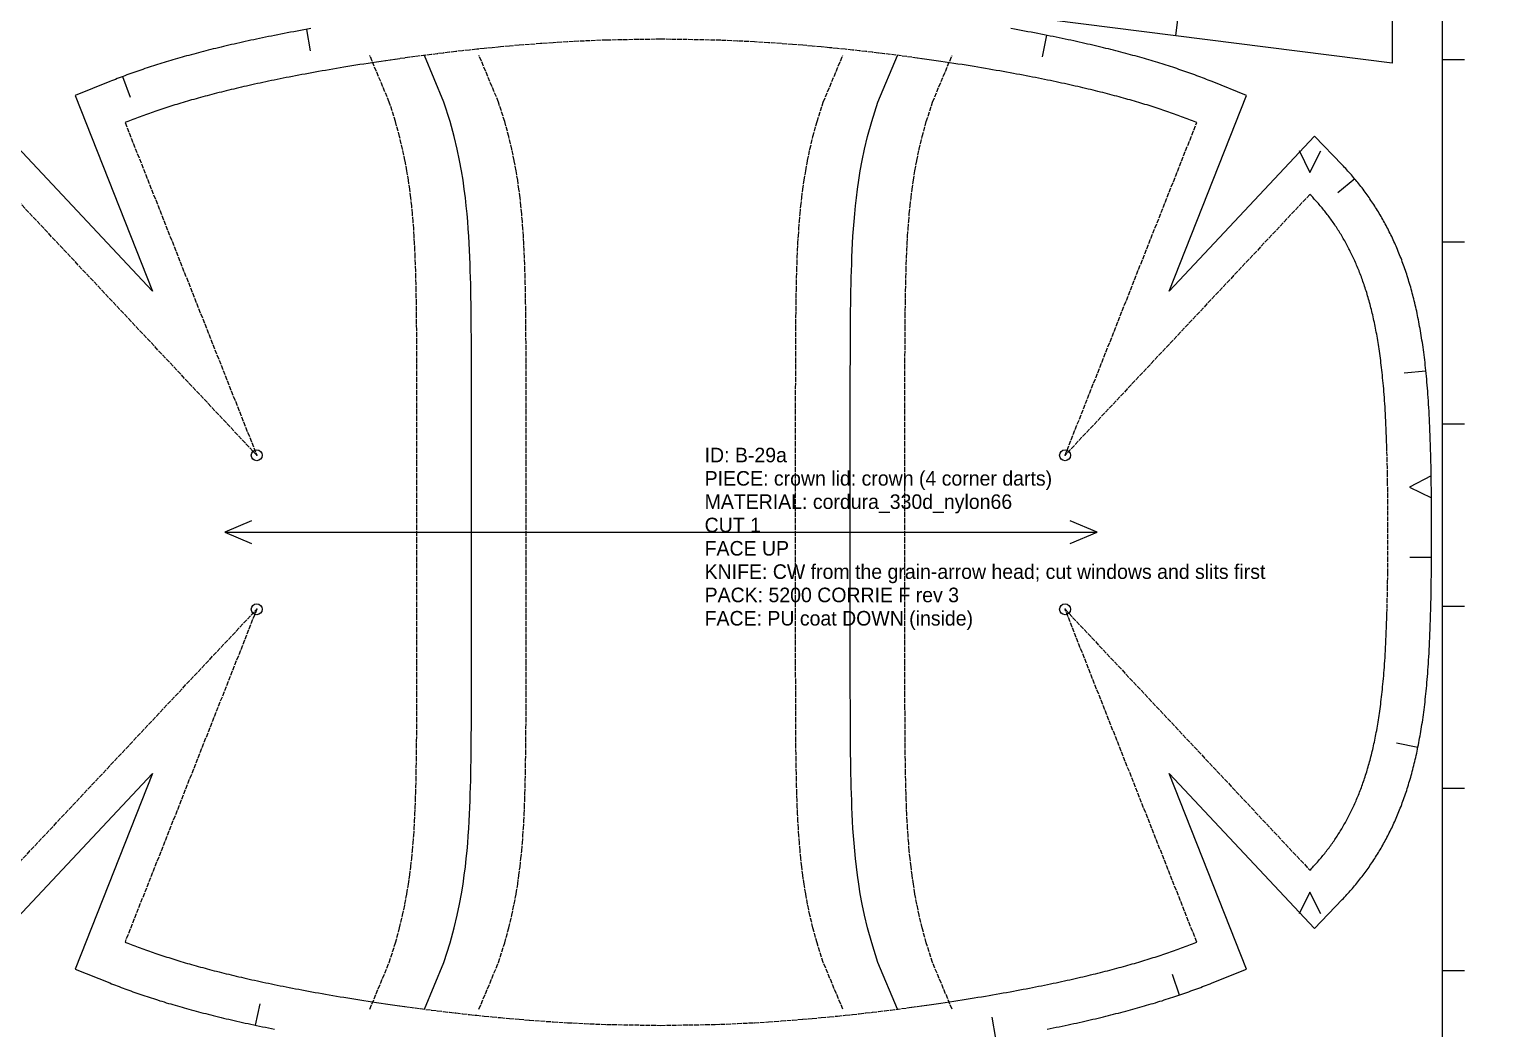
# Model space of a CAD drawing. Header units: millimetres. Extents: x 0 to 8058, y -22 to 1524.
# Drawn here: x 4970.7 to 5370.7, y 333.6 to 608 of the extents above; entities that cross this region are included whole.
import ezdxf

# ---------------------------------------------------------------- set-up
doc = ezdxf.new("R2010")
doc.units = ezdxf.units.MM
doc.linetypes.add('DASHED', pattern=[1.524, 1.27, -0.254])
for name, color, linetype in [('CUT', 7, 'Continuous'), ('DRILL', 4, 'Continuous'), ('GRAIN', 5, 'Continuous'), ('INTERNAL', 6, 'Continuous'), ('NOTCH', 1, 'Continuous'), ('SEW', 3, 'Continuous'), ('TEXT', 2, 'Continuous')]:
    doc.layers.add(name, color=color, linetype=linetype)

msp = doc.modelspace()

# ---------------------------------------------------------------- linework, layer by layer
at = {"layer": 'CUT'}
for points in [[(5358.79, 1111.69), (5452.79, 1111.69), (5452.79, 38), (5358.79, 38)], [(5344.96, 598.75), (5225.42, 613.81), (5225.42, 944.98), (5344.96, 960.04)]]:
    msp.add_lwpolyline(points, close=True, dxfattribs=at)
for points in [[(5048.05, 608.21), (5047.09, 608.04), (5046.14, 607.87), (5045.21, 607.69), (5044.28, 607.52), (5043.37, 607.35), (5042.46, 607.18), (5041.57, 607.01), (5040.69, 606.84), (5039.82, 606.67), (5038.95, 606.5), (5038.1, 606.33), (5037.26, 606.16), (5036.42, 605.99), (5035.59, 605.83), (5034.77, 605.66), (5033.96, 605.49), (5033.16, 605.32), (5032.37, 605.15), (5031.58, 604.98), (5030.8, 604.81), (5030.03, 604.64), (5029.26, 604.47), (5028.5, 604.3), (5027.75, 604.13), (5027.01, 603.96), (5026.27, 603.79), (5025.53, 603.62), (5024.81, 603.45), (5024.09, 603.28), (5023.37, 603.11), (5022.66, 602.94), (5021.96, 602.77), (5021.26, 602.6), (5020.57, 602.42), (5019.88, 602.25), (5019.2, 602.08), (5018.53, 601.9), (5017.86, 601.73), (5017.19, 601.56), (5016.53, 601.38), (5015.87, 601.21), (5015.22, 601.03), (5014.57, 600.85), (5013.93, 600.68), (5013.29, 600.5), (5012.66, 600.32), (5012.03, 600.14), (5011.4, 599.97), (5010.78, 599.79), (5010.16, 599.61), (5009.55, 599.42), (5008.94, 599.24), (5008.34, 599.06), (5007.74, 598.88), (5007.14, 598.7), (5006.55, 598.51), (5005.96, 598.33), (5005.37, 598.14), (5004.79, 597.96), (5004.21, 597.77), (5003.63, 597.58), (5003.06, 597.39), (5002.49, 597.2), (5001.93, 597.01), (5001.37, 596.82), (5000.81, 596.63), (5000.25, 596.44), (4999.7, 596.25), (4999.15, 596.05), (4998.61, 595.86), (4998.07, 595.66), (4997.53, 595.47), (4996.99, 595.27), (4996.46, 595.07), (4995.93, 594.87), (4995.4, 594.67), (4994.88, 594.47), (4994.36, 594.27), (4993.84, 594.06), (4993.32, 593.86), (4992.81, 593.65), (4983.33, 589.82), (5004.57, 536.17), (4964.68, 578.67)], [(5250.21, 333.56), (5251.06, 333.73), (5251.89, 333.9), (5252.72, 334.07), (5253.54, 334.24), (5254.35, 334.41), (5255.15, 334.58), (5255.95, 334.75), (5256.73, 334.92), (5257.51, 335.08), (5258.29, 335.25), (5259.05, 335.42), (5259.81, 335.59), (5260.56, 335.76), (5261.31, 335.93), (5262.05, 336.1), (5262.78, 336.27), (5263.5, 336.44), (5264.22, 336.61), (5264.94, 336.79), (5265.65, 336.96), (5266.35, 337.13), (5267.05, 337.3), (5267.74, 337.47), (5268.43, 337.64), (5269.11, 337.82), (5269.79, 337.99), (5270.46, 338.17), (5271.12, 338.34), (5271.78, 338.51), (5272.44, 338.69), (5273.09, 338.87), (5273.74, 339.04), (5274.38, 339.22), (5275.02, 339.4), (5275.65, 339.57), (5276.28, 339.75), (5276.91, 339.93), (5277.53, 340.11), (5278.15, 340.29), (5278.76, 340.47), (5279.37, 340.65), (5279.97, 340.83), (5280.57, 341.02), (5281.17, 341.2), (5281.77, 341.38), (5282.36, 341.57), (5282.94, 341.75), (5283.52, 341.94), (5284.1, 342.13), (5284.68, 342.31), (5285.25, 342.5), (5285.82, 342.69), (5286.38, 342.88), (5286.94, 343.07), (5287.5, 343.26), (5288.06, 343.46), (5288.61, 343.65), (5289.16, 343.84), (5289.7, 344.04), (5290.25, 344.23), (5290.78, 344.43), (5291.32, 344.63), (5291.85, 344.83), (5292.38, 345.03), (5292.91, 345.23), (5293.44, 345.43), (5293.96, 345.63), (5294.47, 345.83), (5294.99, 346.04), (5295.5, 346.24), (5304.99, 350.07), (5283.74, 403.73), (5323.63, 361.23), (5331.25, 369.13), (5331.57, 369.46), (5331.89, 369.8), (5332.2, 370.14), (5332.51, 370.48), (5332.82, 370.82), (5333.13, 371.16), (5333.44, 371.51), (5333.74, 371.86), (5334.05, 372.21), (5334.35, 372.56), (5334.64, 372.91), (5334.94, 373.27), (5335.23, 373.62), (5335.53, 373.98), (5335.82, 374.35), (5336.1, 374.71), (5336.39, 375.07), (5336.67, 375.44), (5336.95, 375.81), (5337.23, 376.18), (5337.51, 376.56), (5337.78, 376.93), (5338.06, 377.31), (5338.33, 377.69), (5338.6, 378.07), (5338.86, 378.46), (5339.13, 378.84), (5339.39, 379.23), (5339.65, 379.62), (5339.91, 380.02), (5340.16, 380.41), (5340.41, 380.81), (5340.67, 381.21), (5340.91, 381.61), (5341.16, 382.01), (5341.41, 382.42), (5341.65, 382.82), (5341.89, 383.23), (5342.13, 383.65), (5342.36, 384.06), (5342.6, 384.48), (5342.83, 384.9), (5343.06, 385.32), (5343.29, 385.74), (5343.51, 386.17), (5343.73, 386.59), (5343.95, 387.02), (5344.17, 387.46), (5344.39, 387.89), (5344.6, 388.33), (5344.82, 388.77), (5345.03, 389.21), (5345.23, 389.66), (5345.44, 390.1), (5345.64, 390.55), (5345.84, 391.01), (5346.04, 391.46), (5346.24, 391.92), (5346.43, 392.38), (5346.63, 392.84), (5346.82, 393.31), (5347, 393.77), (5347.19, 394.24), (5347.38, 394.72), (5347.56, 395.19), (5347.74, 395.67), (5347.91, 396.15), (5348.09, 396.64), (5348.26, 397.13), (5348.43, 397.62), (5348.6, 398.11), (5348.77, 398.61), (5348.94, 399.11), (5349.1, 399.61), (5349.26, 400.12), (5349.42, 400.63), (5349.57, 401.14), (5349.73, 401.66), (5349.88, 402.17), (5350.03, 402.7), (5350.18, 403.22), (5350.33, 403.76), (5350.47, 404.29), (5350.61, 404.83), (5350.75, 405.37), (5350.89, 405.92), (5351.03, 406.47), (5351.16, 407.02), (5351.29, 407.58), (5351.42, 408.14), (5351.55, 408.71), (5351.68, 409.28), (5351.8, 409.86), (5351.92, 410.44), (5352.04, 411.03), (5352.16, 411.62), (5352.28, 412.21), (5352.39, 412.82), (5352.5, 413.42), (5352.62, 414.04), (5352.72, 414.66), (5352.83, 415.28), (5352.94, 415.92), (5353.04, 416.55), (5353.14, 417.2), (5353.24, 417.85), (5353.34, 418.51), (5353.43, 419.18), (5353.52, 419.86), (5353.62, 420.54), (5353.71, 421.23), (5353.79, 421.93), (5353.88, 422.64), (5353.97, 423.36), (5354.05, 424.09), (5354.13, 424.83), (5354.21, 425.59), (5354.29, 426.35), (5354.36, 427.13), (5354.43, 427.91), (5354.51, 428.72), (5354.58, 429.53), (5354.65, 430.37), (5354.71, 431.22), (5354.78, 432.08), (5354.84, 432.97), (5354.9, 433.88), (5354.96, 434.81), (5355.02, 435.76), (5355.08, 436.73), (5355.13, 437.74), (5355.19, 438.78), (5355.24, 439.85), (5355.29, 440.95), (5355.33, 442.1), (5355.38, 443.3), (5355.43, 444.55), (5355.47, 445.86), (5355.51, 447.25), (5355.55, 448.73), (5355.59, 450.31), (5355.63, 452.03), (5355.66, 453.93), (5355.7, 456.08), (5355.73, 458.63), (5355.76, 461.96), (5355.79, 469.95), (5355.76, 477.94), (5355.73, 481.27), (5355.7, 483.82), (5355.66, 485.97), (5355.63, 487.87), (5355.59, 489.59), (5355.55, 491.17), (5355.51, 492.64), (5355.47, 494.03), (5355.43, 495.35), (5355.38, 496.6), (5355.33, 497.79), (5355.29, 498.94), (5355.24, 500.05), (5355.19, 501.12), (5355.13, 502.16), (5355.08, 503.16), (5355.02, 504.14), (5354.96, 505.09), (5354.9, 506.02), (5354.84, 506.92), (5354.78, 507.81), (5354.71, 508.68), (5354.65, 509.53), (5354.58, 510.36), (5354.51, 511.18), (5354.43, 511.98), (5354.36, 512.77), (5354.29, 513.55), (5354.21, 514.31), (5354.13, 515.06), (5354.05, 515.8), (5353.97, 516.53), (5353.88, 517.25), (5353.79, 517.96), (5353.71, 518.66), (5353.62, 519.36), (5353.52, 520.04), (5353.43, 520.72), (5353.34, 521.38), (5353.24, 522.04), (5353.14, 522.7), (5353.04, 523.34), (5352.94, 523.98), (5352.83, 524.61), (5352.72, 525.24), (5352.62, 525.86), (5352.5, 526.47), (5352.39, 527.08), (5352.28, 527.68), (5352.16, 528.28), (5352.04, 528.87), (5351.92, 529.46), (5351.8, 530.04), (5351.68, 530.61), (5351.55, 531.19), (5351.42, 531.75), (5351.29, 532.32), (5351.16, 532.88), (5351.03, 533.43), (5350.89, 533.98), (5350.75, 534.53), (5350.61, 535.07), (5350.47, 535.61), (5350.33, 536.14), (5350.18, 536.67), (5350.03, 537.2), (5349.88, 537.72), (5349.73, 538.24), (5349.57, 538.76), (5349.42, 539.27), (5349.26, 539.78), (5349.1, 540.29), (5348.94, 540.79), (5348.77, 541.29), (5348.6, 541.78), (5348.43, 542.28), (5348.26, 542.77), (5348.09, 543.26), (5347.91, 543.74), (5347.74, 544.22), (5347.56, 544.7), (5347.38, 545.18), (5347.19, 545.65), (5347, 546.12), (5346.82, 546.59), (5346.63, 547.06), (5346.43, 547.52), (5346.24, 547.98), (5346.04, 548.44), (5345.84, 548.89), (5345.64, 549.34), (5345.44, 549.79), (5345.23, 550.24), (5345.03, 550.68), (5344.82, 551.13), (5344.6, 551.57), (5344.39, 552), (5344.17, 552.44), (5343.95, 552.87), (5343.73, 553.3), (5343.51, 553.73), (5343.29, 554.16), (5343.06, 554.58), (5342.83, 555), (5342.6, 555.42), (5342.36, 555.84), (5342.13, 556.25), (5341.89, 556.66), (5341.65, 557.07), (5341.41, 557.48), (5341.16, 557.88), (5340.91, 558.29), (5340.67, 558.69), (5340.41, 559.09), (5340.16, 559.49), (5339.91, 559.88), (5339.65, 560.27), (5339.39, 560.66), (5339.13, 561.05), (5338.86, 561.44), (5338.6, 561.82), (5338.33, 562.2), (5338.06, 562.58), (5337.78, 562.96), (5337.51, 563.34), (5337.23, 563.71), (5336.95, 564.08), (5336.67, 564.45), (5336.39, 564.82), (5336.1, 565.19), (5335.82, 565.55), (5335.53, 565.91), (5335.23, 566.27), (5334.94, 566.63), (5334.64, 566.98), (5334.35, 567.34), (5334.05, 567.69), (5333.74, 568.04), (5333.44, 568.39), (5333.13, 568.73), (5332.82, 569.08), (5332.51, 569.42), (5332.2, 569.76), (5331.89, 570.1), (5331.57, 570.43), (5331.25, 570.77), (5323.63, 578.67), (5283.74, 536.17), (5304.99, 589.82), (5295.5, 593.65), (5294.99, 593.86), (5294.47, 594.06), (5293.96, 594.27), (5293.44, 594.47), (5292.91, 594.67), (5292.38, 594.87), (5291.85, 595.07), (5291.32, 595.27), (5290.78, 595.47), (5290.25, 595.66), (5289.7, 595.86), (5289.16, 596.05), (5288.61, 596.25), (5288.06, 596.44), (5287.5, 596.63), (5286.94, 596.82), (5286.38, 597.01), (5285.82, 597.2), (5285.25, 597.39), (5284.68, 597.58), (5284.1, 597.77), (5283.52, 597.96), (5282.94, 598.14), (5282.36, 598.33), (5281.77, 598.51), (5281.17, 598.7), (5280.57, 598.88), (5279.97, 599.06), (5279.37, 599.24), (5278.76, 599.42), (5278.15, 599.61), (5277.53, 599.79), (5276.91, 599.97), (5276.28, 600.14), (5275.65, 600.32), (5275.02, 600.5), (5274.38, 600.68), (5273.74, 600.85), (5273.09, 601.03), (5272.44, 601.21), (5271.78, 601.38), (5271.12, 601.56), (5270.46, 601.73), (5269.79, 601.9), (5269.11, 602.08), (5268.43, 602.25), (5267.74, 602.42), (5267.05, 602.6), (5266.35, 602.77), (5265.65, 602.94), (5264.94, 603.11), (5264.22, 603.28), (5263.5, 603.45), (5262.78, 603.62), (5262.05, 603.79), (5261.31, 603.96), (5260.56, 604.13), (5259.81, 604.3), (5259.05, 604.47), (5258.29, 604.64), (5257.51, 604.81), (5256.73, 604.98), (5255.95, 605.15), (5255.15, 605.32), (5254.35, 605.49), (5253.54, 605.66), (5252.72, 605.83), (5251.89, 605.99), (5251.06, 606.16), (5250.21, 606.33), (5249.36, 606.5), (5248.5, 606.67), (5247.62, 606.84), (5246.74, 607.01), (5245.85, 607.18), (5244.94, 607.35), (5244.03, 607.52), (5243.11, 607.69), (5242.17, 607.87), (5241.22, 608.04), (5240.26, 608.21)], [(4964.68, 361.23), (5004.57, 403.73), (4983.33, 350.07), (4992.81, 346.24), (4993.32, 346.04), (4993.84, 345.83), (4994.36, 345.63), (4994.88, 345.43), (4995.4, 345.23), (4995.93, 345.03), (4996.46, 344.83), (4996.99, 344.63), (4997.53, 344.43), (4998.07, 344.23), (4998.61, 344.04), (4999.15, 343.84), (4999.7, 343.65), (5000.25, 343.46), (5000.81, 343.26), (5001.37, 343.07), (5001.93, 342.88), (5002.49, 342.69), (5003.06, 342.5), (5003.63, 342.31), (5004.21, 342.13), (5004.79, 341.94), (5005.37, 341.75), (5005.96, 341.57), (5006.55, 341.38), (5007.14, 341.2), (5007.74, 341.02), (5008.34, 340.83), (5008.94, 340.65), (5009.55, 340.47), (5010.16, 340.29), (5010.78, 340.11), (5011.4, 339.93), (5012.03, 339.75), (5012.66, 339.57), (5013.29, 339.4), (5013.93, 339.22), (5014.57, 339.04), (5015.22, 338.87), (5015.87, 338.69), (5016.53, 338.51), (5017.19, 338.34), (5017.86, 338.17), (5018.53, 337.99), (5019.2, 337.82), (5019.88, 337.64), (5020.57, 337.47), (5021.26, 337.3), (5021.96, 337.13), (5022.66, 336.96), (5023.37, 336.79), (5024.09, 336.61), (5024.81, 336.44), (5025.53, 336.27), (5026.27, 336.1), (5027.01, 335.93), (5027.75, 335.76), (5028.5, 335.59), (5029.26, 335.42), (5030.03, 335.25), (5030.8, 335.08), (5031.58, 334.92), (5032.37, 334.75), (5033.16, 334.58), (5033.96, 334.41), (5034.77, 334.24), (5035.59, 334.07), (5036.42, 333.9), (5037.26, 333.73), (5038.1, 333.56)]]:
    msp.add_lwpolyline(points, dxfattribs=at)
at = {"layer": 'DRILL'}
for centre in [(5033.18, 491.08), (5255.13, 491.08), (5033.18, 448.82), (5255.13, 448.82)]:
    msp.add_circle(centre, 1.5, dxfattribs=at)
for p in [(5033.18, 491.08), (5255.13, 491.08), (5033.18, 448.82), (5255.13, 448.82)]:
    msp.add_point(p, dxfattribs=at)
at = {"layer": 'GRAIN'}
for points in [[(5031.74, 473.06), (5024.38, 469.95), (5031.74, 466.83)], [(5256.57, 466.83), (5263.94, 469.95), (5256.57, 473.06)], [(5024.38, 469.95), (5263.94, 469.95)]]:
    msp.add_lwpolyline(points, dxfattribs=at)
at = {"layer": 'INTERNAL', "linetype": 'CONTINUOUS'}
for points in [[(5079.21, 339.05), (5084.57, 351.87), (5086.27, 357.22), (5087.4, 361.34), (5088.23, 364.82), (5088.88, 367.91), (5089.4, 370.73), (5089.83, 373.34), (5090.18, 375.8), (5090.48, 378.14), (5090.73, 380.37), (5090.94, 382.53), (5091.12, 384.62), (5091.28, 386.66), (5091.41, 388.66), (5091.52, 390.61), (5091.62, 392.54), (5091.7, 394.44), (5091.77, 396.31), (5091.83, 398.17), (5091.88, 400.01), (5091.93, 401.84), (5091.96, 403.66), (5092, 405.47), (5092.02, 407.26), (5092.05, 409.06), (5092.07, 410.84), (5092.08, 412.63), (5092.1, 414.4), (5092.11, 416.18), (5092.12, 417.95), (5092.12, 419.72), (5092.13, 421.49), (5092.14, 423.26), (5092.14, 425.02), (5092.14, 426.79), (5092.15, 428.55), (5092.15, 430.31), (5092.15, 432.08), (5092.15, 433.84), (5092.15, 435.6), (5092.15, 437.36), (5092.15, 439.12), (5092.15, 440.89), (5092.15, 442.65), (5092.15, 444.41), (5092.15, 446.17), (5092.15, 447.93), (5092.15, 449.69), (5092.15, 451.45), (5092.15, 453.22), (5092.15, 454.98), (5092.15, 456.74), (5092.15, 458.5), (5092.15, 460.26), (5092.15, 462.02), (5092.15, 463.78), (5092.15, 465.54), (5092.15, 467.31), (5092.15, 469.07), (5092.15, 470.83), (5092.15, 472.59), (5092.15, 474.35), (5092.15, 476.11), (5092.15, 477.87), (5092.15, 479.63), (5092.15, 481.4), (5092.15, 483.16), (5092.15, 484.92), (5092.15, 486.68), (5092.15, 488.44), (5092.15, 490.2), (5092.15, 491.96), (5092.15, 493.73), (5092.15, 495.49), (5092.15, 497.25), (5092.15, 499.01), (5092.15, 500.77), (5092.15, 502.53), (5092.15, 504.3), (5092.15, 506.06), (5092.15, 507.82), (5092.15, 509.58), (5092.15, 511.35), (5092.14, 513.11), (5092.14, 514.87), (5092.14, 516.64), (5092.13, 518.41), (5092.12, 520.17), (5092.12, 521.94), (5092.11, 523.72), (5092.1, 525.49), (5092.08, 527.27), (5092.07, 529.05), (5092.05, 530.84), (5092.02, 532.63), (5092, 534.43), (5091.96, 536.24), (5091.93, 538.05), (5091.88, 539.88), (5091.83, 541.72), (5091.77, 543.58), (5091.7, 545.46), (5091.62, 547.36), (5091.52, 549.28), (5091.41, 551.24), (5091.28, 553.23), (5091.12, 555.27), (5090.94, 557.36), (5090.73, 559.52), (5090.48, 561.76), (5090.18, 564.1), (5089.83, 566.55), (5089.4, 569.17), (5088.88, 571.98), (5088.23, 575.07), (5087.4, 578.56), (5086.27, 582.68), (5084.57, 588.02), (5079.21, 600.84)], [(5209.11, 339.05), (5203.75, 351.87), (5202.04, 357.22), (5200.91, 361.34), (5200.08, 364.82), (5199.43, 367.91), (5198.91, 370.73), (5198.48, 373.34), (5198.13, 375.8), (5197.83, 378.14), (5197.58, 380.37), (5197.37, 382.53), (5197.19, 384.62), (5197.04, 386.66), (5196.9, 388.66), (5196.79, 390.61), (5196.69, 392.54), (5196.61, 394.44), (5196.54, 396.31), (5196.48, 398.17), (5196.43, 400.01), (5196.38, 401.84), (5196.35, 403.66), (5196.31, 405.47), (5196.29, 407.26), (5196.26, 409.06), (5196.25, 410.84), (5196.23, 412.63), (5196.22, 414.4), (5196.2, 416.18), (5196.2, 417.95), (5196.19, 419.72), (5196.18, 421.49), (5196.18, 423.26), (5196.17, 425.02), (5196.17, 426.79), (5196.17, 428.55), (5196.16, 430.31), (5196.16, 432.08), (5196.16, 433.84), (5196.16, 435.6), (5196.16, 437.36), (5196.16, 439.12), (5196.16, 440.89), (5196.16, 442.65), (5196.16, 444.41), (5196.16, 446.17), (5196.16, 447.93), (5196.16, 449.69), (5196.16, 451.45), (5196.16, 453.22), (5196.16, 454.98), (5196.16, 456.74), (5196.16, 458.5), (5196.16, 460.26), (5196.16, 462.02), (5196.16, 463.78), (5196.16, 465.54), (5196.16, 467.31), (5196.16, 469.07), (5196.16, 470.83), (5196.16, 472.59), (5196.16, 474.35), (5196.16, 476.11), (5196.16, 477.87), (5196.16, 479.63), (5196.16, 481.4), (5196.16, 483.16), (5196.16, 484.92), (5196.16, 486.68), (5196.16, 488.44), (5196.16, 490.2), (5196.16, 491.96), (5196.16, 493.73), (5196.16, 495.49), (5196.16, 497.25), (5196.16, 499.01), (5196.16, 500.77), (5196.16, 502.53), (5196.16, 504.3), (5196.16, 506.06), (5196.16, 507.82), (5196.16, 509.58), (5196.17, 511.35), (5196.17, 513.11), (5196.17, 514.87), (5196.18, 516.64), (5196.18, 518.41), (5196.19, 520.17), (5196.2, 521.94), (5196.2, 523.72), (5196.22, 525.49), (5196.23, 527.27), (5196.25, 529.05), (5196.26, 530.84), (5196.29, 532.63), (5196.31, 534.43), (5196.35, 536.24), (5196.38, 538.05), (5196.43, 539.88), (5196.48, 541.72), (5196.54, 543.58), (5196.61, 545.46), (5196.69, 547.36), (5196.79, 549.28), (5196.9, 551.24), (5197.04, 553.23), (5197.19, 555.27), (5197.37, 557.36), (5197.58, 559.52), (5197.83, 561.76), (5198.13, 564.1), (5198.48, 566.55), (5198.91, 569.17), (5199.43, 571.98), (5200.08, 575.07), (5200.91, 578.56), (5202.04, 582.68), (5203.75, 588.02), (5209.11, 600.84)]]:
    msp.add_lwpolyline(points, dxfattribs=at)
at = {"layer": 'NOTCH'}
for points in [[(5285.53, 606.24), (5286.28, 612.19)], [(5046.8, 607.99), (5047.87, 602.08)], [(5250.02, 606.37), (5248.85, 600.49)], [(5358.79, 599.69), (5364.79, 599.69)], [(4996.35, 595.03), (4998.46, 589.41)], [(5319.39, 574.7), (5322.37, 568.7), (5325.39, 574.69)], [(5334.67, 566.95), (5330.07, 563.1)], [(5358.79, 549.69), (5364.79, 549.69)], [(5354.22, 514.21), (5348.25, 513.6)], [(5358.79, 499.69), (5364.79, 499.69)], [(5355.68, 485.41), (5349.72, 482.33), (5355.75, 479.41)], [(5355.76, 462.98), (5349.76, 463.01)], [(5358.79, 449.69), (5364.79, 449.69)], [(5352, 410.83), (5346.12, 412.03)], [(5358.79, 399.69), (5364.79, 399.69)], [(5325.39, 365.2), (5322.38, 371.2), (5319.39, 365.19)], [(5286.52, 342.93), (5284.6, 348.61)], [(5358.79, 349.69), (5364.79, 349.69)], [(5032.87, 334.64), (5034.11, 340.51)], [(5236.09, 330.96), (5235.08, 336.87)]]:
    msp.add_lwpolyline(points, dxfattribs=at)
at = {"layer": 'SEW', "linetype": 'DASHED'}
for points in [[(4965.95, 377.19), (5033.18, 448.82), (4997.02, 357.48), (4997.28, 357.38), (4997.76, 357.19), (4998.23, 357), (4998.71, 356.81), (4999.2, 356.62), (4999.68, 356.44), (5000.17, 356.25), (5000.66, 356.07), (5001.16, 355.88), (5001.66, 355.7), (5002.16, 355.51), (5002.66, 355.33), (5003.17, 355.15), (5003.69, 354.97), (5004.2, 354.79), (5004.72, 354.61), (5005.24, 354.43), (5005.77, 354.25), (5006.3, 354.07), (5006.83, 353.89), (5007.37, 353.72), (5007.91, 353.54), (5008.46, 353.36), (5009.01, 353.19), (5009.56, 353.01), (5010.12, 352.84), (5010.68, 352.67), (5011.24, 352.49), (5011.81, 352.32), (5012.38, 352.15), (5012.96, 351.98), (5013.54, 351.8), (5014.13, 351.63), (5014.72, 351.46), (5015.31, 351.29), (5015.91, 351.12), (5016.52, 350.95), (5017.12, 350.78), (5017.74, 350.62), (5018.36, 350.45), (5018.98, 350.28), (5019.61, 350.11), (5020.24, 349.95), (5020.88, 349.78), (5021.52, 349.61), (5022.17, 349.45), (5022.82, 349.28), (5023.48, 349.11), (5024.15, 348.95), (5024.82, 348.78), (5025.5, 348.62), (5026.18, 348.45), (5026.87, 348.29), (5027.56, 348.12), (5028.26, 347.96), (5028.97, 347.79), (5029.68, 347.63), (5030.4, 347.47), (5031.13, 347.3), (5031.87, 347.14), (5032.61, 346.97), (5033.36, 346.81), (5034.11, 346.65), (5034.87, 346.48), (5035.65, 346.32), (5036.43, 346.15), (5037.21, 345.99), (5038.01, 345.82), (5038.81, 345.66), (5039.63, 345.5), (5040.45, 345.33), (5041.28, 345.17), (5042.12, 345), (5042.97, 344.83), (5043.83, 344.67), (5044.7, 344.5), (5045.58, 344.34), (5046.48, 344.17), (5047.38, 344), (5048.29, 343.83), (5049.22, 343.67), (5050.16, 343.5), (5051.11, 343.33), (5052.08, 343.16), (5053.06, 342.99), (5054.05, 342.82), (5055.06, 342.65), (5056.09, 342.47), (5057.13, 342.3), (5058.18, 342.13), (5059.26, 341.95), (5060.35, 341.78), (5061.46, 341.6), (5062.59, 341.42), (5063.74, 341.24), (5064.91, 341.06), (5066.11, 340.88), (5067.32, 340.7), (5068.57, 340.52), (5069.84, 340.33), (5071.13, 340.15), (5072.46, 339.96), (5073.82, 339.77), (5075.21, 339.58), (5076.64, 339.39), (5078.1, 339.2), (5079.6, 339), (5081.15, 338.81), (5082.75, 338.61), (5084.39, 338.41), (5086.09, 338.2), (5087.85, 338), (5089.68, 337.79), (5091.59, 337.58), (5093.57, 337.37), (5095.65, 337.16), (5097.84, 336.94), (5100.14, 336.72), (5102.59, 336.5), (5105.21, 336.27), (5108.04, 336.05), (5111.13, 335.81), (5114.57, 335.58), (5118.49, 335.34), (5123.16, 335.1), (5129.28, 334.85), (5144.16, 334.61), (5159.03, 334.85), (5165.15, 335.1), (5169.82, 335.34), (5173.74, 335.58), (5177.18, 335.81), (5180.27, 336.05), (5183.1, 336.27), (5185.72, 336.5), (5188.17, 336.72), (5190.48, 336.94), (5192.66, 337.16), (5194.74, 337.37), (5196.73, 337.58), (5198.63, 337.79), (5200.46, 338), (5202.22, 338.2), (5203.92, 338.41), (5205.57, 338.61), (5207.16, 338.81), (5208.71, 339), (5210.21, 339.2), (5211.68, 339.39), (5213.1, 339.58), (5214.49, 339.77), (5215.85, 339.96), (5217.18, 340.15), (5218.47, 340.33), (5219.74, 340.52), (5220.99, 340.7), (5222.21, 340.88), (5223.4, 341.06), (5224.57, 341.24), (5225.72, 341.42), (5226.85, 341.6), (5227.96, 341.78), (5229.05, 341.95), (5230.13, 342.13), (5231.18, 342.3), (5232.22, 342.47), (5233.25, 342.65), (5234.26, 342.82), (5235.25, 342.99), (5236.23, 343.16), (5237.2, 343.33), (5238.15, 343.5), (5239.09, 343.67), (5240.02, 343.83), (5240.93, 344), (5241.84, 344.17), (5242.73, 344.34), (5243.61, 344.5), (5244.48, 344.67), (5245.34, 344.83), (5246.19, 345), (5247.03, 345.17), (5247.86, 345.33), (5248.69, 345.5), (5249.5, 345.66), (5250.3, 345.82), (5251.1, 345.99), (5251.89, 346.15), (5252.67, 346.32), (5253.44, 346.48), (5254.2, 346.65), (5254.96, 346.81), (5255.7, 346.97), (5256.45, 347.14), (5257.18, 347.3), (5257.91, 347.47), (5258.63, 347.63), (5259.34, 347.79), (5260.05, 347.96), (5260.75, 348.12), (5261.44, 348.29), (5262.13, 348.45), (5262.82, 348.62), (5263.49, 348.78), (5264.16, 348.95), (5264.83, 349.11), (5265.49, 349.28), (5266.14, 349.45), (5266.79, 349.61), (5267.43, 349.78), (5268.07, 349.95), (5268.7, 350.11), (5269.33, 350.28), (5269.96, 350.45), (5270.57, 350.62), (5271.19, 350.78), (5271.8, 350.95), (5272.4, 351.12), (5273, 351.29), (5273.59, 351.46), (5274.18, 351.63), (5274.77, 351.8), (5275.35, 351.98), (5275.93, 352.15), (5276.5, 352.32), (5277.07, 352.49), (5277.64, 352.67), (5278.2, 352.84), (5278.75, 353.01), (5279.31, 353.19), (5279.85, 353.36), (5280.4, 353.54), (5280.94, 353.72), (5281.48, 353.89), (5282.01, 354.07), (5282.54, 354.25), (5283.07, 354.43), (5283.59, 354.61), (5284.11, 354.79), (5284.63, 354.97), (5285.14, 355.15), (5285.65, 355.33), (5286.15, 355.51), (5286.65, 355.7), (5287.15, 355.88), (5287.65, 356.07), (5288.14, 356.25), (5288.63, 356.44), (5289.12, 356.62), (5289.6, 356.81), (5290.08, 357), (5290.55, 357.19), (5291.03, 357.38), (5291.3, 357.48), (5255.13, 448.82), (5322.36, 377.19), (5322.59, 377.43), (5322.86, 377.71), (5323.13, 378), (5323.39, 378.28), (5323.65, 378.57), (5323.92, 378.86), (5324.17, 379.15), (5324.43, 379.44), (5324.69, 379.73), (5324.94, 380.02), (5325.19, 380.32), (5325.44, 380.61), (5325.69, 380.91), (5325.94, 381.21), (5326.18, 381.51), (5326.43, 381.82), (5326.67, 382.12), (5326.91, 382.43), (5327.14, 382.74), (5327.38, 383.05), (5327.61, 383.36), (5327.84, 383.67), (5328.07, 383.99), (5328.3, 384.3), (5328.53, 384.62), (5328.75, 384.94), (5328.98, 385.26), (5329.2, 385.59), (5329.42, 385.91), (5329.64, 386.24), (5329.85, 386.57), (5330.07, 386.9), (5330.28, 387.23), (5330.49, 387.57), (5330.7, 387.9), (5330.91, 388.24), (5331.11, 388.58), (5331.32, 388.93), (5331.52, 389.27), (5331.72, 389.62), (5331.92, 389.97), (5332.11, 390.32), (5332.31, 390.67), (5332.5, 391.03), (5332.69, 391.38), (5332.88, 391.74), (5333.07, 392.1), (5333.26, 392.47), (5333.44, 392.83), (5333.63, 393.2), (5333.81, 393.57), (5333.99, 393.95), (5334.17, 394.32), (5334.34, 394.7), (5334.52, 395.08), (5334.69, 395.46), (5334.86, 395.85), (5335.03, 396.24), (5335.2, 396.63), (5335.37, 397.02), (5335.53, 397.42), (5335.7, 397.82), (5335.86, 398.22), (5336.02, 398.62), (5336.18, 399.03), (5336.33, 399.44), (5336.49, 399.86), (5336.64, 400.27), (5336.79, 400.69), (5336.94, 401.11), (5337.09, 401.54), (5337.24, 401.97), (5337.39, 402.4), (5337.53, 402.83), (5337.67, 403.27), (5337.81, 403.72), (5337.95, 404.16), (5338.09, 404.61), (5338.22, 405.06), (5338.36, 405.52), (5338.49, 405.98), (5338.62, 406.44), (5338.75, 406.91), (5338.88, 407.39), (5339, 407.86), (5339.13, 408.34), (5339.25, 408.83), (5339.37, 409.32), (5339.49, 409.81), (5339.61, 410.31), (5339.72, 410.81), (5339.84, 411.32), (5339.95, 411.84), (5340.06, 412.35), (5340.17, 412.88), (5340.28, 413.41), (5340.39, 413.94), (5340.49, 414.48), (5340.6, 415.03), (5340.7, 415.58), (5340.8, 416.14), (5340.9, 416.7), (5341, 417.27), (5341.09, 417.85), (5341.19, 418.44), (5341.28, 419.03), (5341.37, 419.63), (5341.46, 420.24), (5341.55, 420.85), (5341.63, 421.48), (5341.72, 422.11), (5341.8, 422.75), (5341.88, 423.4), (5341.97, 424.07), (5342.04, 424.74), (5342.12, 425.42), (5342.2, 426.11), (5342.27, 426.82), (5342.34, 427.53), (5342.41, 428.26), (5342.48, 429.01), (5342.55, 429.77), (5342.62, 430.54), (5342.68, 431.33), (5342.75, 432.14), (5342.81, 432.96), (5342.87, 433.81), (5342.93, 434.67), (5342.99, 435.56), (5343.04, 436.47), (5343.1, 437.41), (5343.15, 438.38), (5343.2, 439.37), (5343.25, 440.4), (5343.3, 441.48), (5343.34, 442.59), (5343.39, 443.75), (5343.43, 444.96), (5343.48, 446.24), (5343.52, 447.59), (5343.56, 449.04), (5343.59, 450.58), (5343.63, 452.27), (5343.66, 454.13), (5343.7, 456.25), (5343.73, 458.76), (5343.76, 462.04), (5343.79, 469.95), (5343.76, 477.86), (5343.73, 481.13), (5343.7, 483.65), (5343.66, 485.76), (5343.63, 487.63), (5343.59, 489.31), (5343.56, 490.86), (5343.52, 492.3), (5343.48, 493.65), (5343.43, 494.93), (5343.39, 496.15), (5343.34, 497.31), (5343.3, 498.42), (5343.25, 499.49), (5343.2, 500.52), (5343.15, 501.52), (5343.1, 502.49), (5343.04, 503.42), (5342.99, 504.34), (5342.93, 505.22), (5342.87, 506.09), (5342.81, 506.93), (5342.75, 507.76), (5342.68, 508.57), (5342.62, 509.35), (5342.55, 510.13), (5342.48, 510.89), (5342.41, 511.63), (5342.34, 512.36), (5342.27, 513.08), (5342.2, 513.78), (5342.12, 514.48), (5342.04, 515.16), (5341.97, 515.83), (5341.88, 516.49), (5341.8, 517.14), (5341.72, 517.78), (5341.63, 518.42), (5341.55, 519.04), (5341.46, 519.66), (5341.37, 520.27), (5341.28, 520.87), (5341.19, 521.46), (5341.09, 522.04), (5341, 522.62), (5340.9, 523.19), (5340.8, 523.76), (5340.7, 524.32), (5340.6, 524.87), (5340.49, 525.41), (5340.39, 525.95), (5340.28, 526.49), (5340.17, 527.02), (5340.06, 527.54), (5339.95, 528.06), (5339.84, 528.57), (5339.72, 529.08), (5339.61, 529.59), (5339.49, 530.08), (5339.37, 530.58), (5339.25, 531.07), (5339.13, 531.55), (5339, 532.03), (5338.88, 532.51), (5338.75, 532.98), (5338.62, 533.45), (5338.49, 533.91), (5338.36, 534.38), (5338.22, 534.83), (5338.09, 535.28), (5337.95, 535.73), (5337.81, 536.18), (5337.67, 536.62), (5337.53, 537.06), (5337.39, 537.5), (5337.24, 537.93), (5337.09, 538.36), (5336.94, 538.78), (5336.79, 539.2), (5336.64, 539.62), (5336.49, 540.04), (5336.33, 540.45), (5336.18, 540.86), (5336.02, 541.27), (5335.86, 541.68), (5335.7, 542.08), (5335.53, 542.48), (5335.37, 542.87), (5335.2, 543.27), (5335.03, 543.66), (5334.86, 544.04), (5334.69, 544.43), (5334.52, 544.81), (5334.34, 545.19), (5334.17, 545.57), (5333.99, 545.95), (5333.81, 546.32), (5333.63, 546.69), (5333.44, 547.06), (5333.26, 547.43), (5333.07, 547.79), (5332.88, 548.15), (5332.69, 548.51), (5332.5, 548.87), (5332.31, 549.23), (5332.11, 549.58), (5331.92, 549.93), (5331.72, 550.28), (5331.52, 550.62), (5331.32, 550.97), (5331.11, 551.31), (5330.91, 551.65), (5330.7, 551.99), (5330.49, 552.33), (5330.28, 552.66), (5330.07, 553), (5329.85, 553.33), (5329.64, 553.66), (5329.42, 553.98), (5329.2, 554.31), (5328.98, 554.63), (5328.75, 554.95), (5328.53, 555.27), (5328.3, 555.59), (5328.07, 555.91), (5327.84, 556.22), (5327.61, 556.54), (5327.38, 556.85), (5327.14, 557.16), (5326.91, 557.47), (5326.67, 557.77), (5326.43, 558.08), (5326.18, 558.38), (5325.94, 558.68), (5325.69, 558.98), (5325.44, 559.28), (5325.19, 559.58), (5324.94, 559.87), (5324.69, 560.17), (5324.43, 560.46), (5324.17, 560.75), (5323.92, 561.04), (5323.65, 561.33), (5323.39, 561.61), (5323.13, 561.9), (5322.86, 562.18), (5322.59, 562.46), (5322.36, 562.7), (5255.13, 491.08), (5291.3, 582.41), (5291.03, 582.52), (5290.55, 582.71), (5290.08, 582.9), (5289.6, 583.09), (5289.12, 583.27), (5288.63, 583.46), (5288.14, 583.64), (5287.65, 583.83), (5287.15, 584.01), (5286.65, 584.2), (5286.15, 584.38), (5285.65, 584.56), (5285.14, 584.75), (5284.63, 584.93), (5284.11, 585.11), (5283.59, 585.29), (5283.07, 585.47), (5282.54, 585.65), (5282.01, 585.82), (5281.48, 586), (5280.94, 586.18), (5280.4, 586.35), (5279.85, 586.53), (5279.31, 586.71), (5278.75, 586.88), (5278.2, 587.06), (5277.64, 587.23), (5277.07, 587.4), (5276.5, 587.58), (5275.93, 587.75), (5275.35, 587.92), (5274.77, 588.09), (5274.18, 588.26), (5273.59, 588.43), (5273, 588.6), (5272.4, 588.77), (5271.8, 588.94), (5271.19, 589.11), (5270.57, 589.28), (5269.96, 589.45), (5269.33, 589.62), (5268.7, 589.78), (5268.07, 589.95), (5267.43, 590.12), (5266.79, 590.28), (5266.14, 590.45), (5265.49, 590.62), (5264.83, 590.78), (5264.16, 590.95), (5263.49, 591.11), (5262.82, 591.28), (5262.13, 591.44), (5261.44, 591.61), (5260.75, 591.77), (5260.05, 591.94), (5259.34, 592.1), (5258.63, 592.27), (5257.91, 592.43), (5257.18, 592.59), (5256.45, 592.76), (5255.7, 592.92), (5254.96, 593.09), (5254.2, 593.25), (5253.44, 593.41), (5252.67, 593.58), (5251.89, 593.74), (5251.1, 593.91), (5250.3, 594.07), (5249.5, 594.24), (5248.69, 594.4), (5247.86, 594.56), (5247.03, 594.73), (5246.19, 594.9), (5245.34, 595.06), (5244.48, 595.23), (5243.61, 595.39), (5242.73, 595.56), (5241.84, 595.73), (5240.93, 595.89), (5240.02, 596.06), (5239.09, 596.23), (5238.15, 596.4), (5237.2, 596.57), (5236.23, 596.74), (5235.25, 596.91), (5234.26, 597.08), (5233.25, 597.25), (5232.22, 597.42), (5231.18, 597.6), (5230.13, 597.77), (5229.05, 597.94), (5227.96, 598.12), (5226.85, 598.3), (5225.72, 598.47), (5224.57, 598.65), (5223.4, 598.83), (5222.21, 599.01), (5220.99, 599.19), (5219.74, 599.38), (5218.47, 599.56), (5217.18, 599.75), (5215.85, 599.93), (5214.49, 600.12), (5213.1, 600.31), (5211.68, 600.5), (5210.21, 600.7), (5208.71, 600.89), (5207.16, 601.09), (5205.57, 601.29), (5203.92, 601.49), (5202.22, 601.69), (5200.46, 601.9), (5198.63, 602.1), (5196.73, 602.31), (5194.74, 602.52), (5192.66, 602.74), (5190.48, 602.95), (5188.17, 603.17), (5185.72, 603.4), (5183.1, 603.62), (5180.27, 603.85), (5177.18, 604.08), (5173.74, 604.32), (5169.82, 604.55), (5165.15, 604.79), (5159.03, 605.04), (5144.16, 605.29), (5144.16, 605.29), (5129.28, 605.04), (5123.16, 604.79), (5118.49, 604.55), (5114.57, 604.32), (5111.13, 604.08), (5108.04, 603.85), (5105.21, 603.62), (5102.59, 603.4), (5100.14, 603.17), (5097.84, 602.95), (5095.65, 602.74), (5093.57, 602.52), (5091.59, 602.31), (5089.68, 602.1), (5087.85, 601.9), (5086.09, 601.69), (5084.39, 601.49), (5082.75, 601.29), (5081.15, 601.09), (5079.6, 600.89), (5078.1, 600.7), (5076.64, 600.5), (5075.21, 600.31), (5073.82, 600.12), (5072.46, 599.93), (5071.13, 599.75), (5069.84, 599.56), (5068.57, 599.38), (5067.32, 599.19), (5066.11, 599.01), (5064.91, 598.83), (5063.74, 598.65), (5062.59, 598.47), (5061.46, 598.3), (5060.35, 598.12), (5059.26, 597.94), (5058.18, 597.77), (5057.13, 597.6), (5056.09, 597.42), (5055.06, 597.25), (5054.05, 597.08), (5053.06, 596.91), (5052.08, 596.74), (5051.11, 596.57), (5050.16, 596.4), (5049.22, 596.23), (5048.29, 596.06), (5047.38, 595.89), (5046.48, 595.73), (5045.58, 595.56), (5044.7, 595.39), (5043.83, 595.23), (5042.97, 595.06), (5042.12, 594.9), (5041.28, 594.73), (5040.45, 594.56), (5039.63, 594.4), (5038.81, 594.24), (5038.01, 594.07), (5037.21, 593.91), (5036.43, 593.74), (5035.65, 593.58), (5034.87, 593.41), (5034.11, 593.25), (5033.36, 593.09), (5032.61, 592.92), (5031.87, 592.76), (5031.13, 592.59), (5030.4, 592.43), (5029.68, 592.27), (5028.97, 592.1), (5028.26, 591.94), (5027.56, 591.77), (5026.87, 591.61), (5026.18, 591.44), (5025.5, 591.28), (5024.82, 591.11), (5024.15, 590.95), (5023.48, 590.78), (5022.82, 590.62), (5022.17, 590.45), (5021.52, 590.28), (5020.88, 590.12), (5020.24, 589.95), (5019.61, 589.78), (5018.98, 589.62), (5018.36, 589.45), (5017.74, 589.28), (5017.12, 589.11), (5016.52, 588.94), (5015.91, 588.77), (5015.31, 588.6), (5014.72, 588.43), (5014.13, 588.26), (5013.54, 588.09), (5012.96, 587.92), (5012.38, 587.75), (5011.81, 587.58), (5011.24, 587.4), (5010.68, 587.23), (5010.12, 587.06), (5009.56, 586.88), (5009.01, 586.71), (5008.46, 586.53), (5007.91, 586.35), (5007.37, 586.18), (5006.83, 586), (5006.3, 585.82), (5005.77, 585.65), (5005.24, 585.47), (5004.72, 585.29), (5004.2, 585.11), (5003.69, 584.93), (5003.17, 584.75), (5002.66, 584.56), (5002.16, 584.38), (5001.66, 584.2), (5001.16, 584.01), (5000.66, 583.83), (5000.17, 583.64), (4999.68, 583.46), (4999.2, 583.27), (4998.71, 583.09), (4998.23, 582.9), (4997.76, 582.71), (4997.28, 582.52), (4997.02, 582.41), (5033.18, 491.08), (4965.95, 562.7)], [(5064.21, 339.05), (5069.57, 351.87), (5071.27, 357.22), (5072.4, 361.34), (5073.23, 364.82), (5073.88, 367.91), (5074.4, 370.73), (5074.83, 373.34), (5075.18, 375.8), (5075.48, 378.14), (5075.73, 380.37), (5075.94, 382.53), (5076.12, 384.62), (5076.28, 386.66), (5076.41, 388.66), (5076.52, 390.61), (5076.62, 392.54), (5076.7, 394.44), (5076.77, 396.31), (5076.83, 398.17), (5076.88, 400.01), (5076.93, 401.84), (5076.96, 403.66), (5077, 405.47), (5077.02, 407.26), (5077.05, 409.06), (5077.07, 410.84), (5077.08, 412.63), (5077.1, 414.4), (5077.11, 416.18), (5077.12, 417.95), (5077.12, 419.72), (5077.13, 421.49), (5077.14, 423.26), (5077.14, 425.02), (5077.14, 426.79), (5077.15, 428.55), (5077.15, 430.31), (5077.15, 432.08), (5077.15, 433.84), (5077.15, 435.6), (5077.15, 437.36), (5077.15, 439.12), (5077.15, 440.89), (5077.15, 442.65), (5077.15, 444.41), (5077.15, 446.17), (5077.15, 447.93), (5077.15, 449.69), (5077.15, 451.45), (5077.15, 453.22), (5077.15, 454.98), (5077.15, 456.74), (5077.15, 458.5), (5077.15, 460.26), (5077.15, 462.02), (5077.15, 463.78), (5077.15, 465.54), (5077.15, 467.31), (5077.15, 469.07), (5077.15, 470.83), (5077.15, 472.59), (5077.15, 474.35), (5077.15, 476.11), (5077.15, 477.87), (5077.15, 479.63), (5077.15, 481.4), (5077.15, 483.16), (5077.15, 484.92), (5077.15, 486.68), (5077.15, 488.44), (5077.15, 490.2), (5077.15, 491.96), (5077.15, 493.73), (5077.15, 495.49), (5077.15, 497.25), (5077.15, 499.01), (5077.15, 500.77), (5077.15, 502.53), (5077.15, 504.3), (5077.15, 506.06), (5077.15, 507.82), (5077.15, 509.58), (5077.15, 511.35), (5077.14, 513.11), (5077.14, 514.87), (5077.14, 516.64), (5077.13, 518.41), (5077.12, 520.17), (5077.12, 521.94), (5077.11, 523.72), (5077.1, 525.49), (5077.08, 527.27), (5077.07, 529.05), (5077.05, 530.84), (5077.02, 532.63), (5077, 534.43), (5076.96, 536.24), (5076.93, 538.05), (5076.88, 539.88), (5076.83, 541.72), (5076.77, 543.58), (5076.7, 545.46), (5076.62, 547.36), (5076.52, 549.28), (5076.41, 551.24), (5076.28, 553.23), (5076.12, 555.27), (5075.94, 557.36), (5075.73, 559.52), (5075.48, 561.76), (5075.18, 564.1), (5074.83, 566.55), (5074.4, 569.17), (5073.88, 571.98), (5073.23, 575.07), (5072.4, 578.56), (5071.27, 582.68), (5069.57, 588.02), (5064.21, 600.84)], [(5094.21, 339.05), (5099.57, 351.87), (5101.27, 357.22), (5102.4, 361.34), (5103.23, 364.82), (5103.88, 367.91), (5104.4, 370.73), (5104.83, 373.34), (5105.18, 375.8), (5105.48, 378.14), (5105.73, 380.37), (5105.94, 382.53), (5106.12, 384.62), (5106.28, 386.66), (5106.41, 388.66), (5106.52, 390.61), (5106.62, 392.54), (5106.7, 394.44), (5106.77, 396.31), (5106.83, 398.17), (5106.88, 400.01), (5106.93, 401.84), (5106.96, 403.66), (5107, 405.47), (5107.02, 407.26), (5107.05, 409.06), (5107.07, 410.84), (5107.08, 412.63), (5107.1, 414.4), (5107.11, 416.18), (5107.12, 417.95), (5107.12, 419.72), (5107.13, 421.49), (5107.14, 423.26), (5107.14, 425.02), (5107.14, 426.79), (5107.15, 428.55), (5107.15, 430.31), (5107.15, 432.08), (5107.15, 433.84), (5107.15, 435.6), (5107.15, 437.36), (5107.15, 439.12), (5107.15, 440.89), (5107.15, 442.65), (5107.15, 444.41), (5107.15, 446.17), (5107.15, 447.93), (5107.15, 449.69), (5107.15, 451.45), (5107.15, 453.22), (5107.15, 454.98), (5107.15, 456.74), (5107.15, 458.5), (5107.15, 460.26), (5107.15, 462.02), (5107.15, 463.78), (5107.15, 465.54), (5107.15, 467.31), (5107.15, 469.07), (5107.15, 470.83), (5107.15, 472.59), (5107.15, 474.35), (5107.15, 476.11), (5107.15, 477.87), (5107.15, 479.63), (5107.15, 481.4), (5107.15, 483.16), (5107.15, 484.92), (5107.15, 486.68), (5107.15, 488.44), (5107.15, 490.2), (5107.15, 491.96), (5107.15, 493.73), (5107.15, 495.49), (5107.15, 497.25), (5107.15, 499.01), (5107.15, 500.77), (5107.15, 502.53), (5107.15, 504.3), (5107.15, 506.06), (5107.15, 507.82), (5107.15, 509.58), (5107.15, 511.35), (5107.14, 513.11), (5107.14, 514.87), (5107.14, 516.64), (5107.13, 518.41), (5107.12, 520.17), (5107.12, 521.94), (5107.11, 523.72), (5107.1, 525.49), (5107.08, 527.27), (5107.07, 529.05), (5107.05, 530.84), (5107.02, 532.63), (5107, 534.43), (5106.96, 536.24), (5106.93, 538.05), (5106.88, 539.88), (5106.83, 541.72), (5106.77, 543.58), (5106.7, 545.46), (5106.62, 547.36), (5106.52, 549.28), (5106.41, 551.24), (5106.28, 553.23), (5106.12, 555.27), (5105.94, 557.36), (5105.73, 559.52), (5105.48, 561.76), (5105.18, 564.1), (5104.83, 566.55), (5104.4, 569.17), (5103.88, 571.98), (5103.23, 575.07), (5102.4, 578.56), (5101.27, 582.68), (5099.57, 588.02), (5094.21, 600.84)], [(5194.11, 339.05), (5188.75, 351.87), (5187.04, 357.22), (5185.91, 361.34), (5185.08, 364.82), (5184.43, 367.91), (5183.91, 370.73), (5183.48, 373.34), (5183.13, 375.8), (5182.83, 378.14), (5182.58, 380.37), (5182.37, 382.53), (5182.19, 384.62), (5182.04, 386.66), (5181.9, 388.66), (5181.79, 390.61), (5181.69, 392.54), (5181.61, 394.44), (5181.54, 396.31), (5181.48, 398.17), (5181.43, 400.01), (5181.38, 401.84), (5181.35, 403.66), (5181.31, 405.47), (5181.29, 407.26), (5181.26, 409.06), (5181.25, 410.84), (5181.23, 412.63), (5181.22, 414.4), (5181.2, 416.18), (5181.2, 417.95), (5181.19, 419.72), (5181.18, 421.49), (5181.18, 423.26), (5181.17, 425.02), (5181.17, 426.79), (5181.17, 428.55), (5181.16, 430.31), (5181.16, 432.08), (5181.16, 433.84), (5181.16, 435.6), (5181.16, 437.36), (5181.16, 439.12), (5181.16, 440.89), (5181.16, 442.65), (5181.16, 444.41), (5181.16, 446.17), (5181.16, 447.93), (5181.16, 449.69), (5181.16, 451.45), (5181.16, 453.22), (5181.16, 454.98), (5181.16, 456.74), (5181.16, 458.5), (5181.16, 460.26), (5181.16, 462.02), (5181.16, 463.78), (5181.16, 465.54), (5181.16, 467.31), (5181.16, 469.07), (5181.16, 470.83), (5181.16, 472.59), (5181.16, 474.35), (5181.16, 476.11), (5181.16, 477.87), (5181.16, 479.63), (5181.16, 481.4), (5181.16, 483.16), (5181.16, 484.92), (5181.16, 486.68), (5181.16, 488.44), (5181.16, 490.2), (5181.16, 491.96), (5181.16, 493.73), (5181.16, 495.49), (5181.16, 497.25), (5181.16, 499.01), (5181.16, 500.77), (5181.16, 502.53), (5181.16, 504.3), (5181.16, 506.06), (5181.16, 507.82), (5181.16, 509.58), (5181.17, 511.35), (5181.17, 513.11), (5181.17, 514.87), (5181.18, 516.64), (5181.18, 518.41), (5181.19, 520.17), (5181.2, 521.94), (5181.2, 523.72), (5181.22, 525.49), (5181.23, 527.27), (5181.25, 529.05), (5181.26, 530.84), (5181.29, 532.63), (5181.31, 534.43), (5181.35, 536.24), (5181.38, 538.05), (5181.43, 539.88), (5181.48, 541.72), (5181.54, 543.58), (5181.61, 545.46), (5181.69, 547.36), (5181.79, 549.28), (5181.9, 551.24), (5182.04, 553.23), (5182.19, 555.27), (5182.37, 557.36), (5182.58, 559.52), (5182.83, 561.76), (5183.13, 564.1), (5183.48, 566.55), (5183.91, 569.17), (5184.43, 571.98), (5185.08, 575.07), (5185.91, 578.56), (5187.04, 582.68), (5188.75, 588.02), (5194.11, 600.84)], [(5224.11, 339.05), (5218.75, 351.87), (5217.04, 357.22), (5215.91, 361.34), (5215.08, 364.82), (5214.43, 367.91), (5213.91, 370.73), (5213.48, 373.34), (5213.13, 375.8), (5212.83, 378.14), (5212.58, 380.37), (5212.37, 382.53), (5212.19, 384.62), (5212.04, 386.66), (5211.9, 388.66), (5211.79, 390.61), (5211.69, 392.54), (5211.61, 394.44), (5211.54, 396.31), (5211.48, 398.17), (5211.43, 400.01), (5211.38, 401.84), (5211.35, 403.66), (5211.31, 405.47), (5211.29, 407.26), (5211.26, 409.06), (5211.25, 410.84), (5211.23, 412.63), (5211.22, 414.4), (5211.2, 416.18), (5211.2, 417.95), (5211.19, 419.72), (5211.18, 421.49), (5211.18, 423.26), (5211.17, 425.02), (5211.17, 426.79), (5211.17, 428.55), (5211.16, 430.31), (5211.16, 432.08), (5211.16, 433.84), (5211.16, 435.6), (5211.16, 437.36), (5211.16, 439.12), (5211.16, 440.89), (5211.16, 442.65), (5211.16, 444.41), (5211.16, 446.17), (5211.16, 447.93), (5211.16, 449.69), (5211.16, 451.45), (5211.16, 453.22), (5211.16, 454.98), (5211.16, 456.74), (5211.16, 458.5), (5211.16, 460.26), (5211.16, 462.02), (5211.16, 463.78), (5211.16, 465.54), (5211.16, 467.31), (5211.16, 469.07), (5211.16, 470.83), (5211.16, 472.59), (5211.16, 474.35), (5211.16, 476.11), (5211.16, 477.87), (5211.16, 479.63), (5211.16, 481.4), (5211.16, 483.16), (5211.16, 484.92), (5211.16, 486.68), (5211.16, 488.44), (5211.16, 490.2), (5211.16, 491.96), (5211.16, 493.73), (5211.16, 495.49), (5211.16, 497.25), (5211.16, 499.01), (5211.16, 500.77), (5211.16, 502.53), (5211.16, 504.3), (5211.16, 506.06), (5211.16, 507.82), (5211.16, 509.58), (5211.17, 511.35), (5211.17, 513.11), (5211.17, 514.87), (5211.18, 516.64), (5211.18, 518.41), (5211.19, 520.17), (5211.2, 521.94), (5211.2, 523.72), (5211.22, 525.49), (5211.23, 527.27), (5211.25, 529.05), (5211.26, 530.84), (5211.29, 532.63), (5211.31, 534.43), (5211.35, 536.24), (5211.38, 538.05), (5211.43, 539.88), (5211.48, 541.72), (5211.54, 543.58), (5211.61, 545.46), (5211.69, 547.36), (5211.79, 549.28), (5211.9, 551.24), (5212.04, 553.23), (5212.19, 555.27), (5212.37, 557.36), (5212.58, 559.52), (5212.83, 561.76), (5213.13, 564.1), (5213.48, 566.55), (5213.91, 569.17), (5214.43, 571.98), (5215.08, 575.07), (5215.91, 578.56), (5217.04, 582.68), (5218.75, 588.02), (5224.11, 600.84)]]:
    msp.add_lwpolyline(points, dxfattribs=at)

# ---------------------------------------------------------------- texts
at = {"layer": 'TEXT'}
for s, p in [('ID: B-29a', (5156.16, 489.15)), ('PIECE: crown lid: crown (4 corner darts)', (5156.16, 482.75)), ('MATERIAL: cordura_330d_nylon66', (5156.16, 476.35)), ('CUT 1', (5156.16, 469.95)), ('FACE UP', (5156.16, 463.55)), ('KNIFE: CW from the grain-arrow head; cut windows and slits first', (5156.16, 457.15)), ('PACK: 5200 CORRIE F rev 3', (5156.16, 450.75)), ('FACE: PU coat DOWN (inside)', (5156.16, 444.35))]:
    msp.add_text(s, height=4, dxfattribs=at).set_placement(p)

doc.saveas('drawing.dxf')
